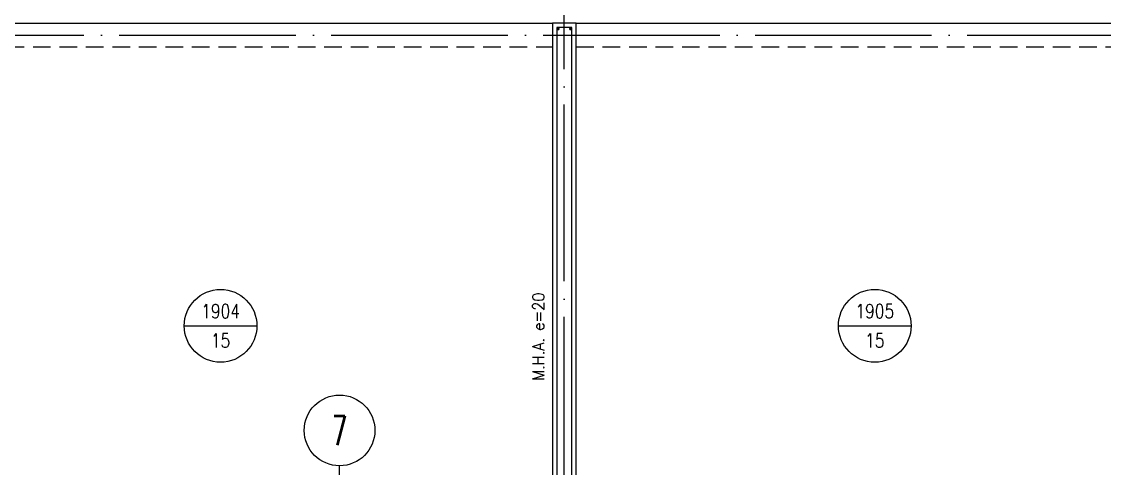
# Model space of a CAD drawing. Extents: x 2783 to 11950, y 3653 to 11429.
# Drawn here: x 5607 to 6527, y 6051 to 6430 of the extents above; entities that cross this region are included whole.
import ezdxf
from ezdxf.enums import TextEntityAlignment as Align

# ---------------------------------------------------------------- set-up
doc = ezdxf.new("R2010")
doc.units = 0
doc.header["$LTSCALE"] = 60
doc.linetypes.add('EJES', pattern=[3, 2.5, -0.25, 0, -0.25])
doc.linetypes.add('HIDDEN', pattern=[0.375, 0.25, -0.125])
doc.layers.get('0').update_dxf_attribs({"linetype": 'CONTINUOUS'})
for name, color, linetype in [('EJES', 1, 'EJES'), ('MALLA', 1, 'CONTINUOUS'), ('MUROS', 4, 'CONTINUOUS'), ('TEXTOS', 2, 'CONTINUOUS'), ('VIGAS', 2, 'CONTINUOUS')]:
    doc.layers.add(name, color=color, linetype=linetype)
doc.layers.add('RLA-LOSAS', color=3, linetype='CONTINUOUS', lineweight=9)
doc.styles.add('COTAS', font='romans.shx', dxfattribs={"width": 0.9})
doc.styles.add('ROMANS', font='romans.shx', dxfattribs={"width": 0.9, "height": 10})

# ---------------------------------------------------------------- blocks, each defined once
blk = doc.blocks.new('$EJE$')
at = {"color": 6}
blk.add_circle((0, 0), 30, dxfattribs=at)
at = {"color": 6, "style": 'COTAS', "width": 0.6}
blk.add_attdef('EJE', text='', height=25, dxfattribs=at).set_placement((0, 0), align=Align.MIDDLE)
blk = doc.blocks.new('LOSA')
at = {"color": 6, "linetype": 'Continuous'}
blk.add_line((-30.89, 0), (30.89, 0), dxfattribs=at)
at = {"color": 3, "linetype": 'Continuous'}
blk.add_circle((0, 0), 30.89, dxfattribs=at)
at = {"color": 2, "style": 'COTAS', "width": 0.8}
for tag, p in [('NUMERO', (0, 12.5)), ('E', (0, -12.5))]:
    blk.add_attdef(tag, text='', height=12, dxfattribs=at).set_placement(p, align=Align.MIDDLE)
at = {"layer": 'RLA-LOSAS', "style": 'COTAS', "flags": 1}
blk.add_attdef('DIRVER', text='', height=8.09, rotation=90, dxfattribs=at).set_placement((-30.45, 39.97), align=Align.MIDDLE)
at = {"layer": 'RLA-LOSAS', "linetype": 'ByBlock', "style": 'COTAS', "flags": 1}
blk.add_attdef('CUAVER', text='', height=8.09, rotation=90, dxfattribs=at).set_placement((-49.66, -4.86), align=Align.MIDDLE)
at = {"layer": 'RLA-LOSAS', "style": 'COTAS', "flags": 1}
blk.add_attdef('DIRHOR', text='', height=8.09, dxfattribs=at).set_placement((37.86, -29.26), align=Align.MIDDLE)
at = {"layer": 'RLA-LOSAS', "linetype": 'ByBlock', "style": 'COTAS', "flags": 1}
blk.add_attdef('CUAHOR', text='', height=8.09, dxfattribs=at).set_placement((-9.45, -47.67), align=Align.MIDDLE)
at = {"layer": 'RLA-LOSAS', "style": 'COTAS', "width": 0.7, "flags": 1}
blk.add_attdef('CONTRAFLECHA', text='', height=10, dxfattribs=at).set_placement((0, -67.5), align=Align.MIDDLE)

msp = doc.modelspace()

# ---------------------------------------------------------------- linework, layer by layer
at = {"layer": 'EJES'}
for points in [[(6068.45585631, 4408.70691493), (6068.45585631, 6873.70691493)], [(3348.95585631, 6418.70691493), (7594.95585631, 6418.70691493)], [(5877.45585631, 5454.78368837), (5877.45585631, 6053.0765561)]]:
    msp.add_lwpolyline(points, dxfattribs=at)
at = {"layer": 'MALLA'}
msp.add_lwpolyline([(5870.95585631, 5891.20691493), (5870.95585631, 5534.20691493), (5674.95585631, 5534.20691493), (5674.95585631, 5521.20691493), (6323.95585631, 5521.20691493), (6323.95585631, 5774.20691493), (6310.95585631, 5774.20691493), (6310.95585631, 5534.20691493), (5883.95585631, 5534.20691493), (5883.95585631, 5891.20691493), (6458.95585631, 5891.20691493), (6458.95585631, 5904.20691493), (6074.95585631, 5904.20691493), (6074.95585631, 6425.20691493), (6061.95585631, 6425.20691493), (6061.95585631, 5904.20691493), (5674.95585631, 5904.20691493), (5674.95585631, 5891.20691493)], close=True, dxfattribs=at)
for points in [[(6062.58085631, 6423.95691493, 1.25, 1.25, -1), (6063.83085631, 6423.95691493, 1.25, 1.25, -1)], [(6073.08085631, 6423.95691493, 1.25, 1.25, -1), (6074.33085631, 6423.95691493, 1.25, 1.25, -1)]]:
    msp.add_lwpolyline(points, format="xyseb", close=True, dxfattribs=at)
at = {"layer": 'MUROS'}
msp.add_lwpolyline([(5867.45585631, 5887.70691493), (5867.45585631, 5537.70691493), (5671.45585631, 5537.70691493), (5671.45585631, 5517.70691493), (6327.45585631, 5517.70691493), (6327.45585631, 5777.70691493), (6307.45585631, 5777.70691493), (6307.45585631, 5537.70691493), (5887.45585631, 5537.70691493), (5887.45585631, 5887.70691493), (6462.45585631, 5887.70691493), (6462.45585631, 5907.70691493), (6078.45585631, 5907.70691493), (6078.45585631, 6428.70691493), (6058.45585631, 6428.70691493), (6058.45585631, 5907.70691493), (5671.45585631, 5907.70691493), (5671.45585631, 5887.70691493)], close=True, dxfattribs=at)
at = {"layer": 'VIGAS'}
for p, q in [((5504.45585631, 6428.70691493), (6058.45585631, 6428.70691493)), ((6078.45585631, 6428.70691493), (6632.45585631, 6428.70691493))]:
    msp.add_line(p, q, dxfattribs=at)
at = {"layer": 'VIGAS', "linetype": 'HIDDEN'}
for p, q in [((5504.45585631, 6408.70691493), (6058.45585631, 6408.70691493)), ((6078.45585631, 6408.70691493), (6632.45585631, 6408.70691493))]:
    msp.add_line(p, q, dxfattribs=at)

# ---------------------------------------------------------------- block references
for name, p, values in [('LOSA', (5776.33570209, 6171.86440729), {'NUMERO': '1904', 'E': '15'}), ('LOSA', (6332.2394277, 6171.86440729), {'NUMERO': '1905', 'E': '15'}), ('$EJE$', (5877.45585631, 6083.0765561), {'EJE': '7'})]:
    msp.add_blockref(name, p).add_auto_attribs(values)

# ---------------------------------------------------------------- texts
at = {"layer": 'TEXTOS', "style": 'ROMANS', "width": 0.9}
msp.add_text('M.H.A. e=20', height=10, rotation=90, dxfattribs=at).set_placement((6046.45585631, 6162.70691493), align=Align.MIDDLE)

doc.saveas('drawing.dxf')
